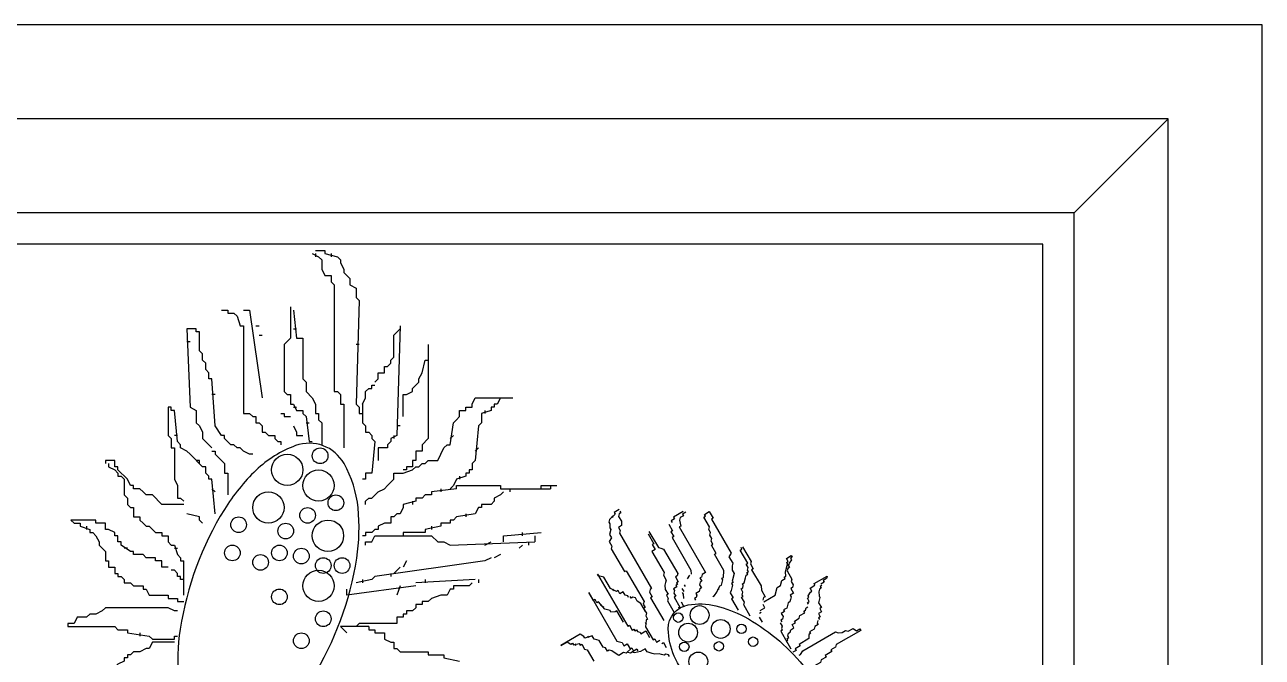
# Model space of a CAD drawing. Header units: inches. Extents: x 6 to 48.5, y 12.5 to 37.3.
# Drawn here: x 9.0566 to 9.3569, y 15.0092 to 15.1627 of the extents above; entities that cross this region are included whole.
import ezdxf

# ---------------------------------------------------------------- set-up
doc = ezdxf.new("R2010")
doc.units = ezdxf.units.IN
doc.header["$MEASUREMENT"] = 0
doc.layers.add('02', color=2, linetype='Continuous')
doc.layers.add('4', color=4, linetype='Continuous')

msp = doc.modelspace()

# ---------------------------------------------------------------- linework, layer by layer
at = {"layer": '02'}
for p, q in [((9.31123, 15.11707), (9.33405, 15.13989)), ((9.1264, 15.10718), (9.12792, 15.10642)), ((9.10967, 15.09349), (9.11119, 15.09349)), ((9.11119, 15.09349), (9.11423, 15.07219)), ((9.11271, 15.08969), (9.11347, 15.08969)), ((9.1477, 15.08969), (9.14694, 15.06307)), ((9.11347, 15.08741), (9.11423, 15.08741)), ((9.1188, 15.06839), (9.11956, 15.06839)), ((9.11956, 15.06839), (9.11956, 15.06763)), ((9.11956, 15.06763), (9.12108, 15.06763)), ((9.12184, 15.06535), (9.1226, 15.06383)), ((9.1226, 15.06383), (9.1226, 15.06307)), ((9.1226, 15.06307), (9.12412, 15.06307)), ((9.14161, 15.06155), (9.14085, 15.05394)), ((9.13933, 15.05394), (9.13933, 15.05242)), ((9.14085, 15.05394), (9.13933, 15.05394)), ((9.10282, 15.04405), (9.10206, 15.05242)), ((9.13933, 15.05242), (9.13857, 15.05242)), ((9.21638, 15.04459), (9.21401, 15.04321)), ((9.09902, 15.04329), (9.09598, 15.04405)), ((9.09902, 15.04253), (9.09902, 15.04329)), ((9.09978, 15.04177), (9.09902, 15.04253)), ((9.21288, 15.04151), (9.2138, 15.03993)), ((9.21424, 15.04282), (9.21345, 15.04236)), ((9.21345, 15.04236), (9.21367, 15.04197)), ((9.21401, 15.04321), (9.21424, 15.04282)), ((9.14085, 15.03721), (9.14161, 15.03873)), ((9.14161, 15.03873), (9.1553, 15.03873)), ((9.1553, 15.03873), (9.15683, 15.03721)), ((9.1728, 15.03873), (9.18193, 15.03949)), ((9.1728, 15.03721), (9.1728, 15.03873)), ((9.17736, 15.03873), (9.17736, 15.03949)), ((9.1804, 15.03873), (9.1804, 15.03721)), ((9.2138, 15.03993), (9.2134, 15.0397)), ((9.2134, 15.0397), (9.21409, 15.03852)), ((9.21409, 15.03852), (9.2137, 15.03829)), ((9.13933, 15.03721), (9.14085, 15.03721)), ((9.13933, 15.03645), (9.13933, 15.03721)), ((9.15683, 15.03721), (9.15835, 15.03721)), ((9.15835, 15.03721), (9.15987, 15.03645)), ((9.15987, 15.03645), (9.1804, 15.03721)), ((9.16823, 15.03645), (9.16976, 15.03721)), ((9.17736, 15.03645), (9.1766, 15.03569)), ((9.17888, 15.03721), (9.17888, 15.03645)), ((9.2137, 15.03829), (9.21827, 15.03039)), ((9.09522, 15.02428), (9.09522, 15.03264)), ((9.16823, 15.03264), (9.14161, 15.02884)), ((9.14922, 15.03264), (9.14846, 15.03112)), ((9.16976, 15.0334), (9.16823, 15.03264)), ((9.17204, 15.03416), (9.17052, 15.0334)), ((9.14542, 15.0296), (9.14542, 15.02884)), ((9.1477, 15.03112), (9.14618, 15.0296)), ((9.21827, 15.03039), (9.21833, 15.02937)), ((9.1515, 15.02656), (9.13477, 15.02428)), ((9.14085, 15.02808), (9.13705, 15.02732)), ((9.13857, 15.02808), (9.13857, 15.02732)), ((9.14161, 15.02884), (9.14085, 15.02808)), ((9.1477, 15.02656), (9.14694, 15.02428)), ((9.16595, 15.02808), (9.1515, 15.02732)), ((9.15378, 15.02808), (9.15378, 15.02732)), ((9.21665, 15.02681), (9.21688, 15.02642)), ((9.21794, 15.02914), (9.21738, 15.02829)), ((9.13477, 15.02428), (9.13477, 15.0258)), ((9.21609, 15.02596), (9.21655, 15.02517)), ((9.21615, 15.02494), (9.21638, 15.02455)), ((9.21638, 15.02455), (9.21644, 15.02353)), ((9.21588, 15.02268), (9.21657, 15.02149)), ((9.23503, 15.02058), (9.23621, 15.02127)), ((9.23621, 15.02127), (9.23575, 15.02206)), ((9.23486, 15.01996), (9.23526, 15.02019)), ((9.23561, 15.01776), (9.23492, 15.01894)), ((9.20909, 15.01347), (9.20948, 15.0137)), ((9.20948, 15.0137), (9.20994, 15.01291)), ((9.20994, 15.01291), (9.21073, 15.01336)), ((9.21119, 15.01257), (9.21158, 15.0128)), ((9.21158, 15.0128), (9.21227, 15.01162))]:
    msp.add_line(p, q, dxfattribs=at)
for points in [[(8.94614, 15.11707), (8.94614, 14.75198), (9.31123, 14.75198), (9.31123, 15.11707)], [(8.95374, 15.10946), (8.95374, 14.75959), (9.30362, 14.75959), (9.30362, 15.10946)]]:
    msp.add_lwpolyline(points, close=True, dxfattribs=at)
for points in [[(9.12716, 15.10794), (9.12944, 15.10794), (9.12944, 15.10718), (9.13249, 15.10642)], [(9.12716, 15.10718), (9.12716, 15.10642)], [(9.12792, 15.10642), (9.12868, 15.10566), (9.12868, 15.10338), (9.12944, 15.10186), (9.13096, 15.10186), (9.13096, 15.10034), (9.13173, 15.09958), (9.13173, 15.07372), (9.13249, 15.07372), (9.13325, 15.07296), (9.13325, 15.07067), (9.13401, 15.07067), (9.13401, 15.06003)], [(9.13096, 15.10718), (9.13096, 15.10642)], [(9.13249, 15.10642), (9.13325, 15.10566), (9.13325, 15.1049), (9.13401, 15.10338), (9.13401, 15.10262), (9.13553, 15.1011), (9.13553, 15.09958), (9.13705, 15.09882), (9.13705, 15.09653), (9.13781, 15.09577)], [(9.13781, 15.09577), (9.13705, 15.07067), (9.13781, 15.06991), (9.13781, 15.06839), (9.13857, 15.06839)], [(9.10434, 15.09349), (9.10587, 15.09349), (9.10587, 15.09273), (9.10739, 15.09273), (9.10815, 15.09197), (9.10891, 15.08969), (9.10967, 15.08969), (9.10967, 15.06839), (9.11119, 15.06839), (9.11195, 15.06763), (9.11271, 15.06763), (9.11271, 15.06611), (9.11347, 15.06611), (9.11423, 15.06535), (9.11423, 15.06383), (9.11499, 15.06383), (9.11575, 15.06307), (9.11727, 15.06307), (9.11727, 15.06231), (9.11803, 15.06155), (9.1188, 15.06155), (9.1188, 15.06079)], [(9.12108, 15.09425), (9.12108, 15.08665), (9.12032, 15.08589), (9.11956, 15.08513), (9.11956, 15.07372), (9.12032, 15.07296), (9.12108, 15.07296), (9.12108, 15.07067), (9.12184, 15.07067)], [(9.12184, 15.09349), (9.1226, 15.08665), (9.12412, 15.08665), (9.12412, 15.07676), (9.12488, 15.076), (9.12488, 15.07372), (9.1264, 15.07219), (9.12716, 15.07067), (9.12716, 15.06839), (9.12792, 15.06839), (9.12792, 15.06687), (9.12868, 15.06611), (9.12868, 15.06079)], [(9.09598, 15.08893), (9.09674, 15.06991), (9.09826, 15.06915), (9.09826, 15.06611), (9.09902, 15.06535), (9.09978, 15.06383), (9.09978, 15.06231), (9.10206, 15.06003)], [(9.10206, 15.07676), (9.1013, 15.07676), (9.1013, 15.07828), (9.10054, 15.07904), (9.10054, 15.08056), (9.09978, 15.08132), (9.09978, 15.08284), (9.09902, 15.0836), (9.09902, 15.08817), (9.09826, 15.08817), (9.09826, 15.08893), (9.09598, 15.08893)], [(9.12184, 15.08893), (9.1226, 15.08893)], [(9.14161, 15.076), (9.14237, 15.07676), (9.14237, 15.07828), (9.1439, 15.07828), (9.1439, 15.0798), (9.14466, 15.0798), (9.14542, 15.08056), (9.14542, 15.08132), (9.14618, 15.08208), (9.14618, 15.08741), (9.1477, 15.08893)], [(9.09598, 15.08589), (9.09674, 15.08589)], [(9.13781, 15.08513), (9.13705, 15.08513)], [(9.15454, 15.08513), (9.15454, 15.06231), (9.15302, 15.06079), (9.15302, 15.05926), (9.1515, 15.05926), (9.1515, 15.05698), (9.15074, 15.05698), (9.15074, 15.05546), (9.14922, 15.05546), (9.14922, 15.0547), (9.14846, 15.0547)], [(9.14846, 15.06763), (9.14846, 15.07296), (9.14922, 15.07296), (9.15074, 15.07372), (9.15074, 15.07448), (9.1515, 15.07524), (9.15226, 15.076), (9.15226, 15.07676), (9.15302, 15.07828), (9.15378, 15.08132)], [(9.15378, 15.08132), (9.15454, 15.08132)], [(9.11195, 15.0585), (9.11119, 15.0585), (9.10967, 15.05926), (9.10891, 15.06003), (9.10815, 15.06003), (9.10739, 15.06079), (9.10663, 15.06079), (9.1051, 15.06231), (9.1051, 15.06307), (9.10434, 15.06307), (9.10282, 15.06535), (9.10206, 15.07676)], [(9.13857, 15.07067), (9.13933, 15.07219), (9.13933, 15.07372), (9.14009, 15.07448), (9.14085, 15.07448), (9.14085, 15.07524), (9.14161, 15.07524)], [(9.10282, 15.07296), (9.10206, 15.07296)], [(9.16063, 15.06611), (9.16139, 15.06687), (9.16215, 15.06763), (9.16215, 15.06915), (9.16367, 15.06915), (9.16367, 15.06991), (9.16519, 15.06991), (9.16519, 15.07067), (9.16595, 15.07219), (9.17508, 15.07219)], [(9.17204, 15.07219), (9.17128, 15.07067), (9.17052, 15.07067), (9.17052, 15.06991), (9.16976, 15.06991), (9.16976, 15.06915)], [(9.09293, 15.06915), (9.09217, 15.06915), (9.09217, 15.06991), (9.09141, 15.06991), (9.09141, 15.06307), (9.09217, 15.06231), (9.09217, 15.06003), (9.09293, 15.06003), (9.09293, 15.05242), (9.0937, 15.0509), (9.0937, 15.04786), (9.09446, 15.04786), (9.09522, 15.0471)], [(9.09598, 15.05926), (9.09446, 15.06003), (9.09446, 15.06079), (9.0937, 15.06155), (9.09293, 15.06915)], [(9.12184, 15.07067), (9.1226, 15.06915), (9.12412, 15.06915), (9.12412, 15.06839), (9.12488, 15.06763)], [(9.12184, 15.06991), (9.1226, 15.06991)], [(9.13857, 15.07067), (9.13857, 15.06611), (9.13933, 15.06535), (9.13933, 15.06383), (9.14009, 15.06383), (9.14085, 15.06307), (9.14085, 15.06231), (9.14161, 15.06155)], [(9.16976, 15.06915), (9.16747, 15.06839), (9.16747, 15.06611), (9.16671, 15.06535)], [(9.16823, 15.06915), (9.16823, 15.06839)], [(9.12488, 15.06763), (9.12564, 15.06155), (9.1264, 15.06155)], [(9.12488, 15.06611), (9.12564, 15.06611)], [(9.13933, 15.04633), (9.13933, 15.0471), (9.14009, 15.04786), (9.14085, 15.04786), (9.14237, 15.04938), (9.1439, 15.05014), (9.14466, 15.0509), (9.14618, 15.05242), (9.14618, 15.05394), (9.14846, 15.05394), (9.15074, 15.0547), (9.1515, 15.05546), (9.15226, 15.05546), (9.15302, 15.05622), (9.15378, 15.05622), (9.15454, 15.05698), (9.15683, 15.05698), (9.15835, 15.06003), (9.15911, 15.06079), (9.15987, 15.06079), (9.16063, 15.06611)], [(9.1477, 15.06535), (9.14694, 15.06535)], [(9.16671, 15.06535), (9.16595, 15.05698), (9.16519, 15.05622), (9.16519, 15.0547), (9.16443, 15.0547), (9.16443, 15.05394), (9.16367, 15.05394), (9.16367, 15.05318)], [(9.0937, 15.06307), (9.09293, 15.06307)], [(9.14694, 15.06307), (9.14542, 15.06231), (9.14542, 15.06155), (9.14466, 15.06079), (9.14466, 15.06003), (9.14237, 15.06003), (9.14237, 15.05698)], [(9.14618, 15.06307), (9.14618, 15.06231)], [(9.15987, 15.06231), (9.16063, 15.06307)], [(9.16671, 15.06003), (9.16595, 15.05926)], [(9.09522, 15.04633), (9.08989, 15.04633), (9.08761, 15.04862), (9.08609, 15.04862), (9.08533, 15.04938), (9.08457, 15.05014), (9.08305, 15.05014), (9.08305, 15.0509), (9.08229, 15.0509), (9.08153, 15.05242), (9.07924, 15.0547), (9.07924, 15.05546), (9.07848, 15.05546), (9.07848, 15.05698), (9.0762, 15.05698), (9.0762, 15.05622)], [(9.09674, 15.0585), (9.09598, 15.05926)], [(9.10206, 15.05242), (9.1013, 15.05242), (9.1013, 15.05318), (9.10054, 15.05394), (9.10054, 15.05546), (9.09978, 15.05546), (9.09674, 15.0585)], [(9.09902, 15.05622), (9.09902, 15.05698), (9.09826, 15.05698)], [(9.10206, 15.05926), (9.10282, 15.05926), (9.10282, 15.0585), (9.10434, 15.05698), (9.1051, 15.05622), (9.1051, 15.05394), (9.10587, 15.05394), (9.10587, 15.04862)], [(9.07696, 15.05622), (9.07696, 15.05546), (9.07848, 15.0547), (9.07924, 15.05394), (9.07924, 15.05318), (9.08, 15.05318), (9.08077, 15.05242), (9.08077, 15.04862), (9.08153, 15.04786), (9.08153, 15.04633), (9.08229, 15.04557), (9.08305, 15.04557), (9.08305, 15.04329), (9.08457, 15.04329), (9.08457, 15.04253), (9.08533, 15.04177), (9.08609, 15.04101), (9.08685, 15.04101), (9.08837, 15.03949), (9.08989, 15.03949), (9.08989, 15.03873), (9.09141, 15.03873), (9.09141, 15.03721), (9.09217, 15.03645), (9.09293, 15.03645)], [(9.16367, 15.05318), (9.16139, 15.05242), (9.16063, 15.0509), (9.15987, 15.05014)], [(9.16139, 15.05014), (9.16139, 15.0509), (9.17204, 15.0509), (9.17204, 15.05014), (9.18421, 15.05014)], [(9.16215, 15.05318), (9.16215, 15.05242)], [(9.18193, 15.05014), (9.18193, 15.0509), (9.18573, 15.0509)], [(9.18421, 15.0509), (9.18421, 15.05014)], [(9.10282, 15.04938), (9.10206, 15.05014)], [(9.16139, 15.05014), (9.1553, 15.04938), (9.1553, 15.04862), (9.15378, 15.04862), (9.15302, 15.04786), (9.1515, 15.04786), (9.1515, 15.0471)], [(9.15759, 15.05014), (9.15759, 15.04938)], [(9.1728, 15.04938), (9.17204, 15.04862), (9.17052, 15.04786), (9.17052, 15.0471), (9.16976, 15.04633), (9.16747, 15.04633), (9.16747, 15.04557), (9.16671, 15.04557), (9.16595, 15.04405)], [(9.17432, 15.05014), (9.17432, 15.04938)], [(9.1515, 15.0471), (9.14846, 15.04633), (9.14846, 15.04557), (9.1477, 15.04405), (9.14694, 15.04405), (9.14618, 15.04329), (9.14542, 15.04329), (9.14542, 15.04177), (9.1439, 15.04177), (9.14237, 15.04101), (9.14237, 15.04025), (9.14161, 15.04025), (9.14085, 15.03949), (9.13933, 15.03949), (9.13933, 15.03873), (9.13857, 15.03873)], [(9.15074, 15.0471), (9.15074, 15.04633)], [(9.20081, 15.04506), (9.19962, 15.04438), (9.19985, 15.04398)], [(9.20104, 15.04467), (9.20126, 15.04427), (9.20087, 15.04404), (9.2007, 15.04342), (9.20139, 15.04224), (9.20145, 15.04122), (9.20066, 15.04076), (9.20112, 15.03997), (9.20095, 15.03935), (9.20873, 15.02592), (9.20834, 15.02569), (9.20817, 15.02507), (9.20886, 15.02388), (9.20846, 15.02365), (9.21166, 15.01812)], [(9.217, 15.04442), (9.21621, 15.04396), (9.21644, 15.04357), (9.21565, 15.04311), (9.21548, 15.04249), (9.21577, 15.04107), (9.21538, 15.04085), (9.22178, 15.02979), (9.22099, 15.02933), (9.22083, 15.02871), (9.22043, 15.02848), (9.22089, 15.02769), (9.2205, 15.02746), (9.22033, 15.02684), (9.22079, 15.02605), (9.22039, 15.02582), (9.22023, 15.02519), (9.21944, 15.02474), (9.21966, 15.02434), (9.2195, 15.02372), (9.2191, 15.02349), (9.21933, 15.02309)], [(9.22526, 15.02653), (9.22565, 15.02675), (9.22598, 15.028), (9.22575, 15.0284), (9.22615, 15.02863), (9.22625, 15.03027), (9.22397, 15.03422), (9.22436, 15.03445), (9.22322, 15.03642), (9.22361, 15.03665), (9.22315, 15.03744), (9.22332, 15.03806), (9.22286, 15.03885), (9.22303, 15.03948), (9.22257, 15.04026), (9.22274, 15.04089), (9.22137, 15.04326), (9.22176, 15.04349), (9.22153, 15.04388), (9.22272, 15.04457), (9.22363, 15.04299), (9.22324, 15.04276), (9.22804, 15.03447), (9.22748, 15.03361), (9.22839, 15.03203), (9.22823, 15.03141), (9.22829, 15.03039), (9.22875, 15.0296), (9.22825, 15.02773), (9.22848, 15.02734), (9.22808, 15.02711), (9.22831, 15.02671), (9.22798, 15.02547), (9.22781, 15.02484), (9.2285, 15.02366), (9.2281, 15.02343), (9.22971, 15.02066)], [(9.08, 15.03645), (9.08, 15.03721), (9.07924, 15.03721), (9.07924, 15.03873), (9.07848, 15.03873), (9.07848, 15.03949), (9.07696, 15.04025), (9.0762, 15.04025), (9.0762, 15.04177), (9.07392, 15.04177), (9.07392, 15.04253), (9.06783, 15.04253), (9.0686, 15.04177), (9.07012, 15.04177), (9.07012, 15.04101), (9.0724, 15.04025)], [(9.16595, 15.04405), (9.16139, 15.04329), (9.16063, 15.04253), (9.15987, 15.04253), (9.15987, 15.04177), (9.15759, 15.04177), (9.15759, 15.04101)], [(9.16367, 15.04405), (9.16367, 15.04329)], [(9.19985, 15.04398), (9.1985, 15.04267), (9.19833, 15.04205), (9.19856, 15.04165), (9.19862, 15.04063), (9.19885, 15.04024), (9.19852, 15.03899), (9.19898, 15.0382), (9.19842, 15.03735), (9.1991, 15.03617), (9.19894, 15.03554), (9.20214, 15.03001), (9.20253, 15.03024), (9.20688, 15.02274), (9.20671, 15.02211), (9.20717, 15.02133), (9.20678, 15.0211), (9.20746, 15.01991), (9.2073, 15.01929), (9.20775, 15.0185), (9.20736, 15.01827)], [(9.19906, 15.04352), (9.19929, 15.04313)], [(9.07164, 15.04101), (9.07164, 15.04025)], [(9.0724, 15.04025), (9.0724, 15.03949), (9.07316, 15.03949), (9.07392, 15.03873), (9.07468, 15.03721), (9.07468, 15.03645), (9.07544, 15.03569), (9.0762, 15.03493), (9.0762, 15.03264), (9.07696, 15.03264), (9.07696, 15.03112), (9.07848, 15.03112), (9.07848, 15.0296), (9.07924, 15.0296), (9.07924, 15.02884), (9.08, 15.02884), (9.08077, 15.02808), (9.08077, 15.02732), (9.08229, 15.02732), (9.08305, 15.02656), (9.08533, 15.02656), (9.08533, 15.0258), (9.08609, 15.0258), (9.08685, 15.02428), (9.09141, 15.02428), (9.09141, 15.02352), (9.0937, 15.02352), (9.0937, 15.02276), (9.09522, 15.02276)], [(9.15759, 15.04101), (9.15378, 15.04025), (9.15378, 15.03949), (9.14846, 15.03949), (9.14846, 15.03873)], [(9.1553, 15.04101), (9.1553, 15.04025)], [(9.20792, 15.03916), (9.20929, 15.03679), (9.20889, 15.03656), (9.20958, 15.03538), (9.20879, 15.03492), (9.21176, 15.02979), (9.2116, 15.02916), (9.21228, 15.02798), (9.21212, 15.02735), (9.21195, 15.02673), (9.21201, 15.02571), (9.2127, 15.02453), (9.21231, 15.0243), (9.21276, 15.02351), (9.2126, 15.02289), (9.2142, 15.02012)], [(9.20808, 15.03978), (9.21037, 15.03583), (9.21099, 15.03567), (9.21162, 15.0355), (9.21505, 15.02958), (9.21488, 15.02896), (9.21449, 15.02873), (9.21517, 15.02754), (9.21478, 15.02731), (9.21501, 15.02692), (9.21461, 15.02669), (9.21484, 15.02629), (9.21405, 15.02584), (9.21428, 15.02544), (9.21411, 15.02482), (9.21457, 15.02403), (9.21418, 15.0238), (9.21555, 15.02143), (9.21515, 15.0212)], [(9.09141, 15.03112), (9.08989, 15.03112), (9.08989, 15.03264), (9.08837, 15.03264), (9.08837, 15.0334), (9.08609, 15.0334), (9.08533, 15.03416), (9.08305, 15.03416), (9.08305, 15.03493), (9.08229, 15.03493), (9.08, 15.03645)], [(9.08153, 15.03569), (9.08077, 15.03569)], [(9.09293, 15.03645), (9.0937, 15.03416), (9.09446, 15.0334), (9.09446, 15.03264), (9.09522, 15.03264)], [(9.09293, 15.03569), (9.0937, 15.03569)], [(9.23266, 15.01921), (9.23106, 15.02197), (9.23122, 15.0226), (9.23054, 15.02378), (9.23093, 15.02401), (9.2307, 15.02441), (9.23087, 15.02503), (9.23041, 15.02582), (9.23081, 15.02605), (9.23097, 15.02667), (9.23074, 15.02707), (9.23114, 15.0273), (9.23147, 15.02854), (9.23164, 15.02917), (9.23203, 15.0294), (9.2318, 15.02979), (9.2322, 15.03002), (9.23197, 15.03041), (9.23213, 15.03104), (9.23168, 15.03183), (9.23207, 15.03206), (9.23024, 15.03522), (9.23064, 15.03544), (9.23041, 15.03584)], [(9.2308, 15.03607), (9.23286, 15.03251), (9.2327, 15.03189), (9.23338, 15.03071), (9.23299, 15.03048), (9.23527, 15.02653), (9.23534, 15.02551), (9.23625, 15.02393), (9.23586, 15.0237), (9.23569, 15.02308)], [(9.24147, 15.03222), (9.24186, 15.03245), (9.24141, 15.03324), (9.24259, 15.03393), (9.24282, 15.03353), (9.24242, 15.03331), (9.24265, 15.03291), (9.24209, 15.03206), (9.24193, 15.03143)], [(9.09522, 15.02808), (9.09446, 15.02808), (9.09446, 15.02884), (9.0937, 15.02884), (9.0937, 15.0296), (9.09293, 15.03036), (9.09217, 15.03036)], [(9.20019, 15.02519), (9.19871, 15.02592), (9.19711, 15.02868), (9.19649, 15.02885), (9.19586, 15.02901), (9.19563, 15.02941), (9.20295, 15.01677), (9.20335, 15.017), (9.20403, 15.01582), (9.20443, 15.01604), (9.20466, 15.01565), (9.20505, 15.01588), (9.20528, 15.01548), (9.20591, 15.01532), (9.20613, 15.01492), (9.20732, 15.01561), (9.20823, 15.01403)], [(9.23592, 15.02268), (9.23868, 15.02428), (9.23918, 15.02615), (9.23997, 15.02661), (9.2403, 15.02786), (9.24109, 15.02832), (9.24087, 15.02871), (9.24126, 15.02894), (9.2412, 15.02996), (9.2417, 15.03183)], [(9.24147, 15.03222), (9.24215, 15.03104), (9.24176, 15.03081), (9.24159, 15.03019), (9.24274, 15.02821), (9.24257, 15.02759), (9.24303, 15.0268), (9.24286, 15.02618), (9.24247, 15.02595), (9.24315, 15.02476), (9.24236, 15.0243), (9.24259, 15.02391), (9.24243, 15.02329), (9.24226, 15.02266), (9.24186, 15.02243), (9.24153, 15.02119), (9.24074, 15.02073), (9.24097, 15.02033), (9.24018, 15.01988), (9.24064, 15.01909), (9.24047, 15.01846), (9.24008, 15.01823), (9.24031, 15.01784)], [(9.16519, 15.02732), (9.16443, 15.02656), (9.16063, 15.02656), (9.16063, 15.0258), (9.15987, 15.0258), (9.15911, 15.02428), (9.15759, 15.02428), (9.1553, 15.02352), (9.15454, 15.02276), (9.15302, 15.02276), (9.15302, 15.022), (9.1515, 15.022), (9.1515, 15.02123), (9.15074, 15.02047), (9.14922, 15.02047), (9.14922, 15.01971), (9.14846, 15.01971), (9.14846, 15.01895), (9.14694, 15.01895), (9.14694, 15.01743), (9.13781, 15.01743), (9.13705, 15.01667)], [(9.16671, 15.02808), (9.16671, 15.02732)], [(9.22357, 15.02397), (9.22397, 15.0242), (9.22453, 15.02505), (9.22526, 15.02653)], [(9.24679, 15.02212), (9.24656, 15.02252), (9.24696, 15.02275), (9.2465, 15.02354), (9.24689, 15.02377), (9.24667, 15.02416), (9.24723, 15.02501), (9.24762, 15.02524), (9.24716, 15.02603), (9.24835, 15.02672), (9.24812, 15.02711), (9.25128, 15.02894), (9.25111, 15.02832), (9.25032, 15.02786), (9.25055, 15.02747), (9.24976, 15.02701)], [(9.24999, 15.02661), (9.2496, 15.02638), (9.24983, 15.02599), (9.24943, 15.02576), (9.24926, 15.02514), (9.24933, 15.02412), (9.24956, 15.02372), (9.24922, 15.02248), (9.24991, 15.02129), (9.24951, 15.02106), (9.24997, 15.02027), (9.24918, 15.01982), (9.24964, 15.01903), (9.24924, 15.0188), (9.24947, 15.0184)], [(9.19584, 15.02267), (9.19545, 15.02245), (9.19499, 15.02324), (9.1946, 15.02301), (9.19345, 15.02498), (9.20031, 15.01313), (9.20156, 15.0128), (9.20202, 15.01201), (9.20281, 15.01247), (9.20349, 15.01128)], [(9.19956, 15.02536), (9.19933, 15.02575)], [(9.20314, 15.02374), (9.20291, 15.02413), (9.20229, 15.0243), (9.20183, 15.02509), (9.20104, 15.02463), (9.20058, 15.02542), (9.20019, 15.02519)], [(9.20723, 15.02031), (9.20609, 15.02228), (9.20524, 15.02284), (9.20478, 15.02363), (9.20416, 15.0238), (9.20376, 15.02357), (9.20353, 15.02396)], [(9.22469, 15.02567), (9.22509, 15.0259)], [(9.0937, 15.02047), (9.09293, 15.02047), (9.09141, 15.02123), (9.0762, 15.02123), (9.07544, 15.02047), (9.07392, 15.01971), (9.0724, 15.01971), (9.07164, 15.01895), (9.06936, 15.01895), (9.0686, 15.01743), (9.06707, 15.01743), (9.06707, 15.01667), (9.07848, 15.01667), (9.07924, 15.01591), (9.08153, 15.01591), (9.08153, 15.01515), (9.08685, 15.01439)], [(9.20187, 15.01773), (9.20027, 15.02049), (9.19988, 15.02026), (9.19886, 15.0202), (9.19863, 15.0206), (9.19801, 15.02076), (9.19738, 15.02093), (9.19584, 15.02267)], [(9.19715, 15.02132), (9.1963, 15.02188)], [(9.24255, 15.01123), (9.24141, 15.0132), (9.2418, 15.01343), (9.24158, 15.01383), (9.24197, 15.01406), (9.24174, 15.01445), (9.24191, 15.01508), (9.2423, 15.0153), (9.24247, 15.01593), (9.24326, 15.01639), (9.2428, 15.01717), (9.24359, 15.01763), (9.24336, 15.01803), (9.24455, 15.01871), (9.24471, 15.01934), (9.2459, 15.02002), (9.24567, 15.02042), (9.24606, 15.02065), (9.24623, 15.02127), (9.24663, 15.0215)], [(9.20719, 15.01765), (9.20742, 15.01725)], [(9.20736, 15.01827), (9.20726, 15.01663), (9.20909, 15.01347)], [(9.23991, 15.01761), (9.24037, 15.01682), (9.2402, 15.0162), (9.24043, 15.0158), (9.24004, 15.01557), (9.24164, 15.01281)], [(9.24908, 15.01817), (9.24891, 15.01755), (9.24914, 15.01716), (9.24835, 15.0167), (9.24819, 15.01607), (9.247, 15.01539), (9.24723, 15.01499), (9.24683, 15.01476), (9.2469, 15.01375), (9.24453, 15.01237), (9.24476, 15.01198), (9.24357, 15.01129), (9.2438, 15.0109), (9.24301, 15.01044)], [(9.08457, 15.01515), (9.08457, 15.01439)], [(9.08685, 15.01439), (9.08761, 15.01363), (9.09293, 15.01363), (9.09293, 15.01439), (9.0937, 15.01439)], [(9.14009, 15.01667), (9.13325, 15.01667), (9.13477, 15.01515)], [(9.14009, 15.01667), (9.14009, 15.01591), (9.14161, 15.01591), (9.14161, 15.01515), (9.1439, 15.01515), (9.1439, 15.01363), (9.14542, 15.01287), (9.14618, 15.01287), (9.14618, 15.01135), (9.14694, 15.01135), (9.1477, 15.01059), (9.15454, 15.01059), (9.15454, 15.00983), (9.15835, 15.00983), (9.15835, 15.00906), (9.16215, 15.0083)], [(9.19431, 15.0144), (9.1925, 15.01388), (9.19227, 15.01428), (9.19142, 15.01484), (9.18668, 15.01209), (9.18826, 15.01301), (9.18911, 15.01245), (9.18951, 15.01267), (9.18973, 15.01228), (9.19115, 15.01257)], [(9.19352, 15.01394), (9.19329, 15.01434)], [(9.20389, 15.01151), (9.20254, 15.0102), (9.20192, 15.01037), (9.20073, 15.00968), (9.19988, 15.01024), (9.19903, 15.01081), (9.1984, 15.01097), (9.19801, 15.01074), (9.19755, 15.01153), (9.19693, 15.0117), (9.19601, 15.01328), (9.19539, 15.01344), (9.19476, 15.01361), (9.19431, 15.0144)], [(9.24449, 15.00971), (9.24488, 15.00994), (9.24544, 15.01079), (9.25334, 15.01537), (9.25396, 15.0152), (9.25498, 15.01527), (9.25577, 15.01572), (9.2564, 15.01556), (9.25758, 15.01624), (9.25843, 15.01568), (9.25922, 15.01614), (9.25945, 15.01574), (9.25353, 15.01231), (9.25336, 15.01169), (9.25218, 15.011), (9.25241, 15.01061), (9.25083, 15.00969), (9.25106, 15.0093), (9.24987, 15.00861), (9.2497, 15.00799), (9.24694, 15.00639), (9.24671, 15.00678), (9.24632, 15.00655)], [(9.09293, 15.01287), (9.08761, 15.01287), (9.08685, 15.01135), (9.08609, 15.01135), (9.08457, 15.01059), (9.08305, 15.01059), (9.08229, 15.00983), (9.08153, 15.00983), (9.08153, 15.00906), (9.08077, 15.00906), (9.08077, 15.0083), (9.07924, 15.00754), (9.07848, 15.00678), (9.07848, 15.00602), (9.07696, 15.00374), (9.0762, 15.00374), (9.07544, 15.00298), (9.07544, 15.00222), (9.07392, 15.00222), (9.07392, 15.00146), (9.07316, 15.00146), (9.0724, 15.0007), (9.07164, 15.0007)], [(9.19013, 15.01251), (9.19036, 15.01211)], [(9.19115, 15.01257), (9.19138, 15.01218), (9.19177, 15.0124), (9.19246, 15.01122), (9.19308, 15.01105), (9.19468, 15.00829)], [(9.20389, 15.01151), (9.20435, 15.01072)], [(9.21302, 15.00942), (9.21279, 15.00981), (9.21216, 15.00998), (9.21177, 15.00975), (9.21114, 15.00991), (9.21052, 15.01008), (9.2095, 15.01002), (9.20888, 15.01018), (9.20763, 15.01052), (9.20717, 15.01131), (9.20599, 15.01062), (9.20458, 15.01033), (9.20395, 15.01049)], [(9.20514, 15.01118), (9.20356, 15.01027), (9.20293, 15.01043)], [(9.20514, 15.01118), (9.20537, 15.01079)]]:
    msp.add_lwpolyline(points, dxfattribs=at)
for points in [[(9.09434, 15.01605, 0.06364), (9.094, 15.00384, 0.103576), (9.09739, 14.99309, 0.367652), (9.10917, 14.98874, 0.103576), (9.11874, 14.99469, 0.06364), (9.12642, 15.00419, 0.099891), (9.13717, 15.03327, 0.06364), (9.13751, 15.04548, 0.103576), (9.13411, 15.05622, 0.367652), (9.12233, 15.06058, 0.103576), (9.11277, 15.05462, 0.06364), (9.10508, 15.04512, 0.099891), (9.09434, 15.01605)], [(9.23116, 15.01909, -0.099891), (9.24548, 15.00722, -0.06364), (9.24933, 15.00098, -0.103576), (9.2508, 14.99439, -0.367652), (9.24599, 14.98858, -0.103576), (9.23924, 14.9888, -0.06364), (9.23239, 14.99142, -0.099891), (9.21807, 15.00328, -0.06364), (9.21422, 15.00952, -0.103576), (9.21275, 15.01612, -0.367653), (9.21756, 15.02192, -0.103576), (9.22432, 15.02171, -0.06364), (9.23116, 15.01909, -0.049822)]]:
    msp.add_lwpolyline(points, format="xyb", dxfattribs=at)
for centre, radius in [((9.1283, 15.05812), 0.0019), ((9.12032, 15.0547), 0.0038), ((9.12792, 15.0509), 0.0038), ((9.11575, 15.04557), 0.0038), ((9.13211, 15.04671), 0.0019), ((9.12526, 15.04367), 0.0019), ((9.10853, 15.04139), 0.0019), ((9.11994, 15.03987), 0.0019), ((9.1302, 15.03873), 0.0038), ((9.10701, 15.03455), 0.0019), ((9.11842, 15.03455), 0.0019), ((9.12374, 15.03378), 0.0019), ((9.11385, 15.03226), 0.0019), ((9.12906, 15.0315), 0.0019), ((9.13363, 15.0315), 0.0019), ((9.12792, 15.02656), 0.0038), ((9.11842, 15.0239), 0.0019), ((9.12906, 15.01857), 0.0019), ((9.22037, 15.01948), 0.00228), ((9.2152, 15.01885), 0.00114), ((9.21757, 15.01522), 0.00228), ((9.22549, 15.01611), 0.00228), ((9.12374, 15.01325), 0.0019), ((9.2305, 15.01611), 0.00114), ((9.21665, 15.01179), 0.00114), ((9.22503, 15.01189), 0.00114), ((9.23334, 15.01302), 0.00114), ((9.22004, 15.00821), 0.00228)]:
    msp.add_circle(centre, radius, dxfattribs=at)
at = {"layer": '4'}
for p, q in [((9.35686, 15.16271), (8.9005, 15.16271)), ((9.35686, 14.70634), (9.35686, 15.16271))]:
    msp.add_line(p, q, dxfattribs=at)
msp.add_lwpolyline([(8.92332, 15.13989), (8.92332, 14.72916), (9.33405, 14.72916), (9.33405, 15.13989)], close=True, dxfattribs=at)

doc.saveas('drawing.dxf')
